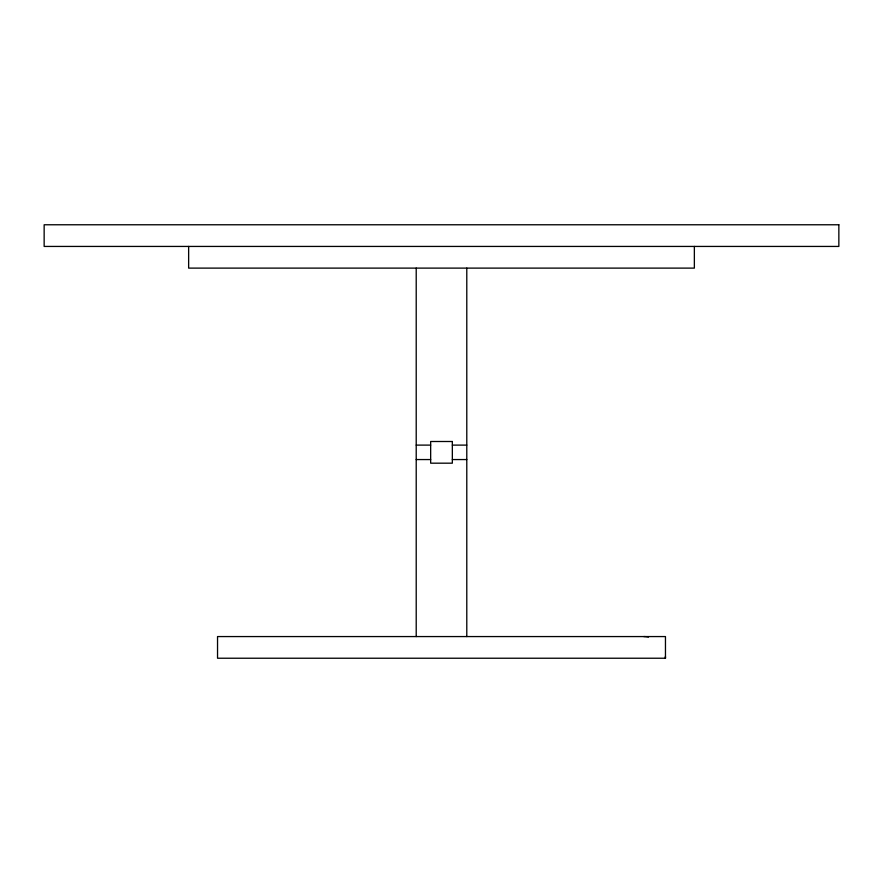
<?xml version="1.0" encoding="UTF-8"?>
<svg xmlns="http://www.w3.org/2000/svg" width="883" height="883" viewBox="0 0 883 883"><rect width="100%" height="100%" fill="white"/><g stroke="black" fill="none" stroke-linecap="round" stroke-linejoin="round"><path stroke-width="1.32" d="M416.213 445.109L430.661 445.109M452.339 445.109L466.787 445.109M416.213 459.557L430.661 459.557M452.339 459.557L466.787 459.557M665.462 658.232L217.538 658.232L217.538 636.566L665.462 636.566L665.462 658.232A21.678 21.678 0 0 0 665.374 656.345M694.358 246.434L694.358 268.112L188.642 268.112L188.642 246.434M466.787 268.112L466.787 636.566M416.213 268.112L416.213 636.566M643.784 636.566A21.678 21.678 0 0 1 648.475 637.073M838.85 224.768L44.15 224.768L44.15 246.434L838.85 246.434L838.85 224.768M452.339 441.5L430.661 441.5L430.661 463.178L452.339 463.178L452.339 441.5"/></g></svg>
